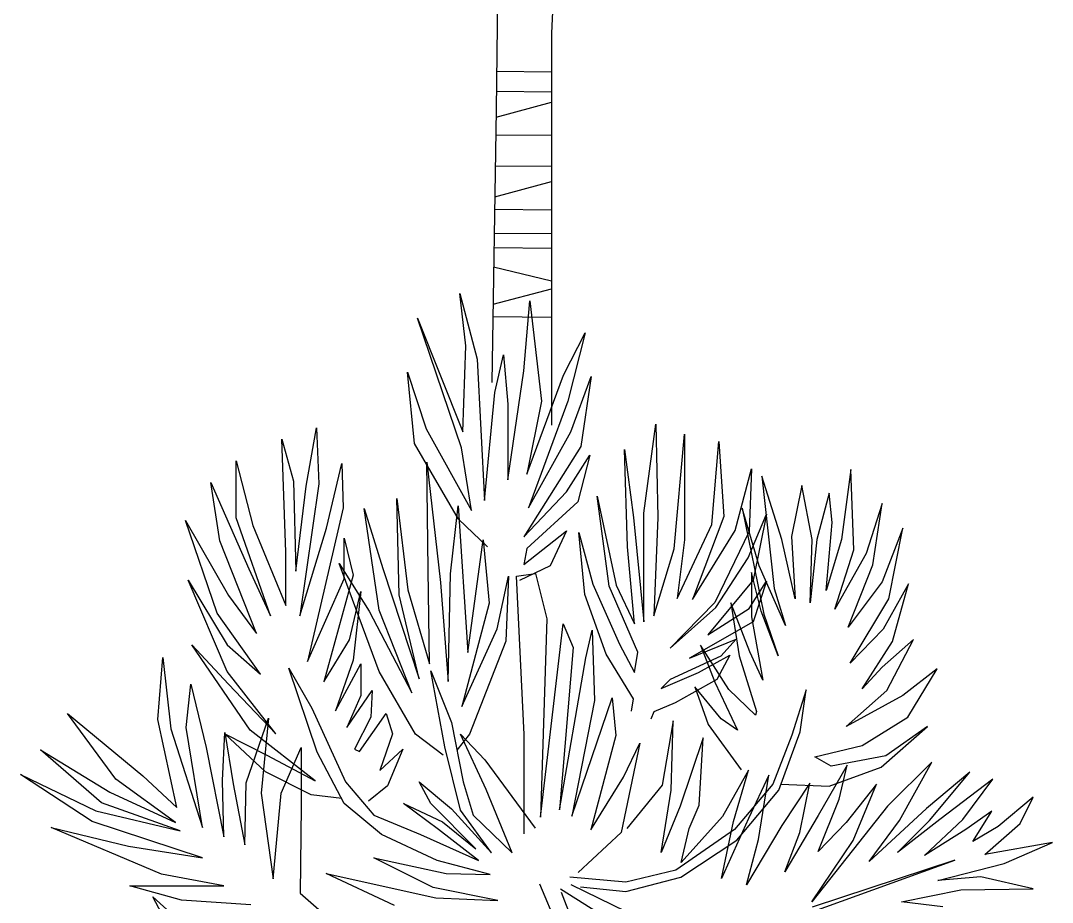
# Model space of a CAD drawing. Header units: millimetres. Extents: x 0 to 1800, y 0 to 1200.
# Drawn here: x 1220 to 1324.7, y 477.4 to 566.9 of the extents above; entities that cross this region are included whole.
import ezdxf

# ---------------------------------------------------------------- set-up
doc = ezdxf.new("R2010")
doc.units = ezdxf.units.MM

msp = doc.modelspace()

# ---------------------------------------------------------------- linework, layer by layer
at = {"color": 249}
for p, q in [((1275.19, 594.66), (1273.89, 565.66)), ((1275.19, 594.66), (1273.89, 565.66)), ((1268.7, 592.5), (1268.26, 557.87)), ((1268.7, 592.5), (1268.26, 557.87)), ((1273.89, 565.66), (1273.89, 550.51)), ((1273.89, 565.66), (1273.89, 550.51)), ((1268.31, 561.8), (1273.89, 561.75)), ((1268.31, 561.8), (1273.89, 561.75)), ((1268.29, 559.76), (1273.89, 559.72)), ((1268.29, 559.76), (1273.89, 559.72)), ((1268.25, 557.14), (1273.89, 558.65)), ((1268.25, 557.14), (1273.89, 558.65)), ((1268.26, 557.87), (1267.83, 530.17)), ((1268.26, 557.87), (1267.83, 530.17)), ((1268.22, 555.33), (1273.89, 555.29)), ((1268.22, 555.33), (1273.89, 555.29)), ((1268.17, 552.19), (1273.89, 552.15)), ((1268.17, 552.19), (1273.89, 552.15)), ((1268.12, 549.03), (1273.89, 550.58)), ((1268.12, 549.03), (1273.89, 550.58)), ((1273.89, 550.51), (1273.89, 525.84)), ((1273.89, 550.51), (1273.89, 525.84)), ((1268.1, 547.77), (1273.89, 547.72)), ((1268.1, 547.77), (1273.89, 547.72)), ((1268.07, 545.36), (1273.89, 545.32)), ((1268.07, 545.36), (1273.89, 545.32)), ((1268.04, 543.89), (1273.89, 543.84)), ((1268.04, 543.89), (1273.89, 543.84)), ((1268.01, 541.92), (1273.89, 540.49)), ((1268.01, 541.92), (1273.89, 540.49)), ((1267.95, 538.12), (1273.89, 539.71)), ((1267.95, 538.12), (1273.89, 539.71))]:
    msp.add_line(p, q, dxfattribs=at)
for p, q in [((1265.17, 533.89), (1264.58, 539.22)), ((1264.58, 539.22), (1266.35, 532.56)), ((1265.17, 533.89), (1264.58, 539.22)), ((1264.58, 539.22), (1266.35, 532.56))]:
    msp.add_line(p, q)
at = {"color": 3}
for p, q in [((1271.09, 531.37), (1271.69, 538.48)), ((1271.09, 531.37), (1271.69, 538.48)), ((1271.69, 538.48), (1272.87, 528.27)), ((1271.69, 538.48), (1272.87, 528.27)), ((1264.73, 523.53), (1260.28, 536.7)), ((1260.28, 536.7), (1264.87, 525.16)), ((1264.73, 523.53), (1260.28, 536.7)), ((1260.28, 536.7), (1264.87, 525.16)), ((1267.93, 536.87), (1273.89, 536.82)), ((1267.93, 536.87), (1273.89, 536.82)), ((1275.09, 530.93), (1277.31, 535.22)), ((1275.09, 530.93), (1277.31, 535.22)), ((1277.31, 535.22), (1275.54, 528.27)), ((1277.31, 535.22), (1275.54, 528.27)), ((1264.87, 525.16), (1265.17, 533.89)), ((1264.87, 525.16), (1265.17, 533.89)), ((1266.35, 532.56), (1267.09, 518.2)), ((1266.35, 532.56), (1267.09, 518.2)), ((1268.13, 529.15), (1269.02, 533)), ((1268.13, 529.15), (1269.02, 533)), ((1269.02, 533), (1269.46, 527.97)), ((1269.02, 533), (1269.46, 527.97)), ((1259.99, 523.98), (1259.25, 531.23)), ((1259.25, 531.23), (1261.17, 525.46)), ((1259.99, 523.98), (1259.25, 531.23)), ((1259.25, 531.23), (1261.17, 525.46)), ((1269.46, 520.28), (1271.09, 531.37)), ((1269.46, 520.28), (1271.09, 531.37)), ((1271.39, 520.87), (1275.09, 530.93)), ((1271.39, 520.87), (1275.09, 530.93)), ((1275.83, 525.16), (1277.91, 530.78)), ((1275.83, 525.16), (1277.91, 530.78)), ((1277.91, 530.78), (1276.87, 523.68)), ((1277.91, 530.78), (1276.87, 523.68)), ((1267.09, 518.2), (1268.13, 529.15)), ((1267.09, 518.2), (1268.13, 529.15)), ((1269.46, 527.97), (1269.46, 520.28)), ((1269.46, 527.97), (1269.46, 520.28)), ((1272.87, 528.27), (1271.39, 520.87)), ((1272.87, 528.27), (1271.39, 520.87)), ((1275.54, 528.27), (1271.54, 517.46)), ((1275.54, 528.27), (1271.54, 517.46)), ((1283.25, 516.89), (1284.48, 525.95)), ((1283.25, 516.89), (1284.48, 525.95)), ((1284.48, 525.95), (1284.69, 516.48)), ((1284.48, 525.95), (1284.69, 516.48)), ((1248.97, 519.64), (1250.01, 525.57)), ((1248.97, 519.64), (1250.01, 525.57)), ((1250.01, 525.57), (1250.26, 519.9)), ((1250.01, 525.57), (1250.26, 519.9)), ((1261.17, 525.46), (1265.76, 517.17)), ((1261.17, 525.46), (1265.76, 517.17)), ((1271.54, 517.46), (1275.83, 525.16)), ((1271.54, 517.46), (1275.83, 525.16)), ((1286.34, 513.29), (1287.37, 524.92)), ((1286.34, 513.29), (1287.37, 524.92)), ((1287.37, 524.92), (1287.37, 514.21)), ((1287.37, 524.92), (1287.37, 514.21)), ((1246.91, 512.93), (1246.52, 524.41)), ((1246.52, 524.41), (1247.68, 520.15)), ((1246.91, 512.93), (1246.52, 524.41)), ((1246.52, 524.41), (1247.68, 520.15)), ((1264.43, 516.28), (1259.99, 523.98)), ((1264.43, 516.28), (1259.99, 523.98)), ((1290.15, 515.76), (1290.87, 524.2)), ((1290.15, 515.76), (1290.87, 524.2)), ((1290.87, 524.2), (1291.38, 516.58)), ((1290.87, 524.2), (1291.38, 516.58)), ((1265.76, 517.17), (1264.73, 523.53)), ((1265.76, 517.17), (1264.73, 523.53)), ((1276.87, 523.68), (1271.09, 514.5)), ((1276.87, 523.68), (1271.09, 514.5)), ((1275.39, 519.09), (1277.76, 522.79)), ((1275.39, 519.09), (1277.76, 522.79)), ((1277.76, 522.79), (1276.57, 518.06)), ((1277.76, 522.79), (1276.57, 518.06)), ((1281.6, 513.49), (1281.29, 523.38)), ((1281.29, 523.38), (1282.22, 516.48)), ((1281.6, 513.49), (1281.29, 523.38)), ((1281.29, 523.38), (1282.22, 516.48)), ((1241.88, 516.42), (1241.88, 522.22)), ((1241.88, 522.22), (1243.56, 515.64)), ((1241.88, 516.42), (1241.88, 522.22)), ((1241.88, 522.22), (1243.56, 515.64)), ((1251.04, 515.38), (1252.59, 521.96)), ((1251.04, 515.38), (1252.59, 521.96)), ((1252.59, 521.96), (1252.72, 517.45)), ((1252.59, 521.96), (1252.72, 517.45)), ((1261.35, 511.15), (1261.22, 522.1)), ((1261.22, 522.1), (1262.62, 509.88)), ((1261.35, 511.15), (1261.22, 522.1)), ((1261.22, 522.1), (1262.62, 509.88)), ((1292.52, 515.14), (1294.17, 521.42)), ((1292.52, 515.14), (1294.17, 521.42)), ((1294.17, 521.42), (1293.96, 515.04)), ((1294.17, 521.42), (1293.96, 515.04)), ((1297.27, 514.24), (1295.25, 520.67)), ((1295.25, 520.67), (1296.5, 509.25)), ((1297.27, 514.24), (1295.25, 520.67)), ((1295.25, 520.67), (1296.5, 509.25)), ((1304.28, 521.34), (1303.32, 514.24)), ((1304.28, 521.34), (1303.32, 514.24)), ((1304.57, 513.18), (1304.28, 521.34)), ((1304.57, 513.18), (1304.28, 521.34)), ((1240.2, 514.1), (1239.3, 520.03)), ((1239.3, 520.03), (1243.17, 511.26)), ((1240.2, 514.1), (1239.3, 520.03)), ((1239.3, 520.03), (1243.17, 511.26)), ((1247.68, 520.15), (1247.94, 511)), ((1247.68, 520.15), (1247.94, 511)), ((1247.94, 511), (1248.97, 519.64)), ((1247.94, 511), (1248.97, 519.64)), ((1250.26, 519.9), (1248.33, 506.49)), ((1250.26, 519.9), (1248.33, 506.49)), ((1299.29, 519.71), (1298.23, 514.53)), ((1299.29, 519.71), (1298.23, 514.53)), ((1300.34, 514.24), (1299.29, 519.71)), ((1300.34, 514.24), (1299.29, 519.71)), ((1271.09, 514.5), (1275.39, 519.09)), ((1271.09, 514.5), (1275.39, 519.09)), ((1279.74, 509.48), (1278.51, 518.64)), ((1278.51, 518.64), (1280.46, 509.58)), ((1279.74, 509.48), (1278.51, 518.64)), ((1278.51, 518.64), (1280.46, 509.58)), ((1302.07, 518.94), (1300.82, 514.24)), ((1302.07, 518.94), (1300.82, 514.24)), ((1302.36, 515.97), (1302.07, 518.94)), ((1302.36, 515.97), (1302.07, 518.94)), ((1252.72, 517.45), (1249.1, 501.85)), ((1252.72, 517.45), (1249.1, 501.85)), ((1258.42, 508.6), (1258.17, 518.4)), ((1258.17, 518.4), (1259.31, 509.11)), ((1258.42, 508.6), (1258.17, 518.4)), ((1258.17, 518.4), (1259.31, 509.11)), ((1263.63, 510.74), (1264.41, 517.64)), ((1263.63, 510.74), (1264.41, 517.64)), ((1264.41, 517.64), (1265.4, 502.74)), ((1264.41, 517.64), (1265.4, 502.74)), ((1276.57, 518.06), (1271.39, 513.32)), ((1276.57, 518.06), (1271.39, 513.32)), ((1307.45, 517.89), (1305.82, 512.8)), ((1307.45, 517.89), (1305.82, 512.8)), ((1306.49, 511.65), (1307.45, 517.89)), ((1306.49, 511.65), (1307.45, 517.89)), ((1245.36, 506.49), (1241.88, 516.42)), ((1245.36, 506.49), (1241.88, 516.42)), ((1256.38, 507.07), (1254.85, 517.39)), ((1254.85, 517.39), (1256.76, 511.28)), ((1256.38, 507.07), (1254.85, 517.39)), ((1254.85, 517.39), (1256.76, 511.28)), ((1282.22, 516.48), (1283.25, 505.87)), ((1282.22, 516.48), (1283.25, 505.87)), ((1283.25, 505.87), (1283.25, 516.89)), ((1283.25, 505.87), (1283.25, 516.89)), ((1284.69, 516.48), (1284.28, 506.49)), ((1284.69, 516.48), (1284.28, 506.49)), ((1291.38, 516.58), (1288.19, 508.14)), ((1291.38, 516.58), (1288.19, 508.14)), ((1294.96, 511.55), (1293.23, 517.41)), ((1293.23, 517.41), (1295.44, 506.66)), ((1294.96, 511.55), (1293.23, 517.41)), ((1293.23, 517.41), (1295.44, 506.66)), ((1293.86, 512.36), (1295.71, 516.79)), ((1293.86, 512.36), (1295.71, 516.79)), ((1295.71, 516.79), (1294.37, 510.1)), ((1295.71, 516.79), (1294.37, 510.1)), ((1239.94, 506.75), (1236.72, 516.16)), ((1236.72, 516.16), (1241.1, 508.55)), ((1239.94, 506.75), (1236.72, 516.16)), ((1236.72, 516.16), (1241.1, 508.55)), ((1243.56, 515.64), (1246.91, 507.52)), ((1243.56, 515.64), (1246.91, 507.52)), ((1248.33, 506.49), (1251.04, 515.38)), ((1248.33, 506.49), (1251.04, 515.38)), ((1267.39, 513.47), (1264.43, 516.28)), ((1267.39, 513.47), (1264.43, 516.28)), ((1286.65, 508.24), (1290.15, 515.76)), ((1286.65, 508.24), (1290.15, 515.76)), ((1301.78, 509.06), (1302.36, 515.97)), ((1301.78, 509.06), (1302.36, 515.97)), ((1309.56, 515.39), (1307.45, 509.92)), ((1309.56, 515.39), (1307.45, 509.92)), ((1308.12, 508.19), (1309.56, 515.39)), ((1308.12, 508.19), (1309.56, 515.39)), ((1252.84, 510.23), (1252.84, 514.35)), ((1252.84, 514.35), (1253.75, 510.61)), ((1252.84, 510.23), (1252.84, 514.35)), ((1252.84, 514.35), (1253.75, 510.61)), ((1271.09, 511.69), (1275.39, 515.1)), ((1271.09, 511.69), (1275.39, 515.1)), ((1275.39, 515.1), (1273.76, 511.54)), ((1275.39, 515.1), (1273.76, 511.54)), ((1277.27, 508.65), (1276.65, 514.93)), ((1276.65, 514.93), (1278.09, 509.68)), ((1277.27, 508.65), (1276.65, 514.93)), ((1276.65, 514.93), (1278.09, 509.68)), ((1288.19, 508.14), (1292.52, 515.14)), ((1288.19, 508.14), (1292.52, 515.14)), ((1293.96, 515.04), (1290.46, 507.83)), ((1293.96, 515.04), (1290.46, 507.83)), ((1298.23, 514.53), (1298.61, 508.19)), ((1298.23, 514.53), (1298.61, 508.19)), ((1243.94, 504.68), (1240.2, 514.1)), ((1243.94, 504.68), (1240.2, 514.1)), ((1265.4, 502.74), (1266.96, 514.2)), ((1265.4, 502.74), (1266.96, 514.2)), ((1266.96, 514.2), (1267.55, 507.75)), ((1266.96, 514.2), (1267.55, 507.75)), ((1271.39, 513.32), (1271.09, 511.69)), ((1271.39, 513.32), (1271.09, 511.69)), ((1282.32, 505.67), (1281.6, 513.49)), ((1282.32, 505.67), (1281.6, 513.49)), ((1284.28, 506.49), (1286.34, 513.29)), ((1284.28, 506.49), (1286.34, 513.29)), ((1287.37, 514.21), (1286.65, 508.24)), ((1287.37, 514.21), (1286.65, 508.24)), ((1298.61, 508.19), (1297.27, 514.24)), ((1298.61, 508.19), (1297.27, 514.24)), ((1300.82, 514.24), (1300.15, 507.81)), ((1300.15, 507.81), (1300.34, 514.24)), ((1300.82, 514.24), (1300.15, 507.81)), ((1300.15, 507.81), (1300.34, 514.24)), ((1303.32, 514.24), (1301.78, 509.06)), ((1303.32, 514.24), (1301.78, 509.06)), ((1246.91, 507.52), (1246.91, 512.93)), ((1246.91, 507.52), (1246.91, 512.93)), ((1290.56, 507.32), (1293.86, 512.36)), ((1290.56, 507.32), (1293.86, 512.36)), ((1302.65, 507.14), (1304.57, 513.18)), ((1302.65, 507.14), (1304.57, 513.18)), ((1305.82, 512.8), (1302.65, 507.14)), ((1305.82, 512.8), (1302.65, 507.14)), ((1243.17, 511.26), (1245.36, 506.49)), ((1243.17, 511.26), (1245.36, 506.49)), ((1256.38, 500.84), (1252.31, 511.79)), ((1252.31, 511.79), (1255.36, 506.95)), ((1256.38, 500.84), (1252.31, 511.79)), ((1252.31, 511.79), (1255.36, 506.95)), ((1256.76, 511.28), (1260.46, 500.07)), ((1256.76, 511.28), (1260.46, 500.07)), ((1261.48, 501.6), (1261.35, 511.15)), ((1261.48, 501.6), (1261.35, 511.15)), ((1273.76, 511.54), (1270.65, 510.06)), ((1273.76, 511.54), (1270.65, 510.06)), ((1297.65, 505.5), (1294.96, 511.55)), ((1297.65, 505.5), (1294.96, 511.55)), ((1303.99, 505.31), (1306.49, 511.65)), ((1303.99, 505.31), (1306.49, 511.65)), ((1240.97, 500.82), (1236.98, 510.1)), ((1236.98, 510.1), (1240.97, 503.52)), ((1240.97, 500.82), (1236.98, 510.1)), ((1236.98, 510.1), (1240.97, 503.52)), ((1249.1, 501.85), (1252.84, 510.23)), ((1249.1, 501.85), (1252.84, 510.23)), ((1253.75, 510.61), (1250.78, 499.78)), ((1253.75, 510.61), (1250.78, 499.78)), ((1263.39, 499.82), (1263.63, 510.74)), ((1263.39, 499.82), (1263.63, 510.74)), ((1268.36, 505.17), (1269.5, 510.51)), ((1268.36, 505.17), (1269.5, 510.51)), ((1269.5, 510.51), (1269.25, 503.89)), ((1269.5, 510.51), (1269.25, 503.89)), ((1270.34, 510.52), (1272.25, 510.78)), ((1270.34, 510.52), (1272.25, 510.78)), ((1271.1, 494.43), (1270.34, 510.52)), ((1271.1, 494.43), (1270.34, 510.52)), ((1272.25, 510.78), (1273.4, 506.18)), ((1272.25, 510.78), (1273.4, 506.18)), ((1294.37, 510.1), (1289.74, 504.54)), ((1294.37, 510.1), (1289.74, 504.54)), ((1295.16, 506.94), (1294.19, 510.88)), ((1294.19, 510.88), (1294.19, 506.37)), ((1295.16, 506.94), (1294.19, 510.88)), ((1294.19, 510.88), (1294.19, 506.37)), ((1259.31, 509.11), (1261.48, 501.6)), ((1259.31, 509.11), (1261.48, 501.6)), ((1262.62, 509.88), (1263.39, 499.82)), ((1262.62, 509.88), (1263.39, 499.82)), ((1278.09, 509.68), (1280.77, 503.61)), ((1278.09, 509.68), (1280.77, 503.61)), ((1282.63, 502.79), (1279.74, 509.48)), ((1282.63, 502.79), (1279.74, 509.48)), ((1280.46, 509.58), (1282.32, 505.67)), ((1280.46, 509.58), (1282.32, 505.67)), ((1293.96, 507.21), (1295.71, 509.99)), ((1293.96, 507.21), (1295.71, 509.99)), ((1295.71, 509.99), (1294.37, 505.87)), ((1295.71, 509.99), (1294.37, 505.87)), ((1296.5, 509.25), (1297.65, 505.5)), ((1296.5, 509.25), (1297.65, 505.5)), ((1307.45, 509.92), (1303.99, 505.31)), ((1307.45, 509.92), (1303.99, 505.31)), ((1310.14, 509.73), (1307.55, 505.12)), ((1310.14, 509.73), (1307.55, 505.12)), ((1308.51, 503.87), (1310.14, 509.73)), ((1308.51, 503.87), (1310.14, 509.73)), ((1241.1, 508.55), (1243.94, 504.68)), ((1241.1, 508.55), (1243.94, 504.68)), ((1253.36, 504.04), (1254.52, 508.94)), ((1253.36, 504.04), (1254.52, 508.94)), ((1254.52, 508.94), (1253.75, 501.98)), ((1254.52, 508.94), (1253.75, 501.98)), ((1260.46, 500.07), (1258.42, 508.6)), ((1260.46, 500.07), (1258.42, 508.6)), ((1279.43, 502.58), (1277.27, 508.65)), ((1279.43, 502.58), (1277.27, 508.65)), ((1304.19, 501.66), (1308.12, 508.19)), ((1304.19, 501.66), (1308.12, 508.19)), ((1255.36, 506.95), (1259.69, 498.67)), ((1255.36, 506.95), (1259.69, 498.67)), ((1259.69, 498.67), (1256.38, 507.07)), ((1259.69, 498.67), (1256.38, 507.07)), ((1267.55, 507.75), (1264.79, 497.27)), ((1267.55, 507.75), (1264.79, 497.27)), ((1290.46, 507.83), (1285.92, 503.2)), ((1290.46, 507.83), (1285.92, 503.2)), ((1285.92, 503.2), (1290.56, 507.32)), ((1285.92, 503.2), (1290.56, 507.32)), ((1289.74, 504.54), (1293.96, 507.21)), ((1289.74, 504.54), (1293.96, 507.21)), ((1294, 502.82), (1292.08, 507.81)), ((1292.08, 507.81), (1292.95, 502.43)), ((1294, 502.82), (1292.08, 507.81)), ((1292.08, 507.81), (1292.95, 502.43)), ((1244.33, 500.56), (1239.94, 506.75)), ((1244.33, 500.56), (1239.94, 506.75)), ((1273.4, 506.18), (1272.77, 486.01)), ((1273.4, 506.18), (1272.77, 486.01)), ((1294.19, 506.37), (1295.35, 499.94)), ((1294.19, 506.37), (1295.35, 499.94)), ((1296.88, 502.43), (1295.16, 506.94)), ((1296.88, 502.43), (1295.16, 506.94)), ((1295.44, 506.66), (1296.88, 502.43)), ((1295.44, 506.66), (1296.88, 502.43)), ((1264.79, 497.27), (1268.36, 505.17)), ((1264.79, 497.27), (1268.36, 505.17)), ((1272.77, 486.01), (1275.07, 505.67)), ((1272.77, 486.01), (1275.07, 505.67)), ((1275.07, 505.67), (1276.09, 503.25)), ((1275.07, 505.67), (1276.09, 503.25)), ((1277.37, 502.22), (1278, 505.03)), ((1277.37, 502.22), (1278, 505.03)), ((1278, 505.03), (1278.26, 497.88)), ((1278, 505.03), (1278.26, 497.88)), ((1294.37, 505.87), (1287.88, 502.17)), ((1294.37, 505.87), (1287.88, 502.17)), ((1307.55, 505.12), (1304.19, 501.66)), ((1307.55, 505.12), (1304.19, 501.66)), ((1250.78, 499.78), (1253.36, 504.04)), ((1250.78, 499.78), (1253.36, 504.04)), ((1269.25, 503.89), (1265.55, 494.47)), ((1269.25, 503.89), (1265.55, 494.47)), ((1287.88, 502.17), (1292.62, 504.12)), ((1287.88, 502.17), (1292.62, 504.12)), ((1292.62, 504.12), (1291.08, 502.37)), ((1292.62, 504.12), (1291.08, 502.37)), ((1305.43, 499.07), (1308.51, 503.87)), ((1305.43, 499.07), (1308.51, 503.87)), ((1310.62, 504.06), (1307.45, 501.28)), ((1310.62, 504.06), (1307.45, 501.28)), ((1307.93, 498.88), (1310.62, 504.06)), ((1307.93, 498.88), (1310.62, 504.06)), ((1243.3, 494.88), (1237.36, 503.52)), ((1237.36, 503.52), (1241.1, 499.53)), ((1243.3, 494.88), (1237.36, 503.52)), ((1237.36, 503.52), (1241.1, 499.53)), ((1240.97, 503.52), (1244.33, 500.56)), ((1240.97, 503.52), (1244.33, 500.56)), ((1276.09, 503.25), (1274.68, 486.77)), ((1276.09, 503.25), (1274.68, 486.77)), ((1280.77, 503.61), (1282.32, 500.73)), ((1280.77, 503.61), (1282.32, 500.73)), ((1282.32, 500.73), (1282.63, 502.79)), ((1282.32, 500.73), (1282.63, 502.79)), ((1291.89, 498.98), (1289.01, 503.49)), ((1289.01, 503.49), (1290.45, 499.74)), ((1291.89, 498.98), (1289.01, 503.49)), ((1289.01, 503.49), (1290.45, 499.74)), ((1295.35, 499.94), (1294, 502.82)), ((1295.35, 499.94), (1294, 502.82)), ((1233.93, 495.95), (1234.41, 502.26)), ((1233.93, 495.95), (1234.41, 502.26)), ((1234.41, 502.26), (1235.25, 495)), ((1234.41, 502.26), (1235.25, 495)), ((1253.75, 501.98), (1251.94, 496.82)), ((1253.75, 501.98), (1251.94, 496.82)), ((1274.68, 486.77), (1277.37, 502.22)), ((1274.68, 486.77), (1277.37, 502.22)), ((1282.22, 498.05), (1279.43, 502.58)), ((1282.22, 498.05), (1279.43, 502.58)), ((1291.08, 502.37), (1285.92, 500.01)), ((1291.08, 502.37), (1285.92, 500.01)), ((1288.81, 500.73), (1292, 502.48)), ((1288.81, 500.73), (1292, 502.48)), ((1292, 502.48), (1290.66, 500.01)), ((1292, 502.48), (1290.66, 500.01)), ((1292.95, 502.43), (1294.68, 496.77)), ((1292.95, 502.43), (1294.68, 496.77)), ((1245.88, 494.5), (1240.97, 500.82)), ((1245.88, 494.5), (1240.97, 500.82)), ((1250.08, 492.64), (1247.2, 501.15)), ((1247.2, 501.15), (1249.56, 497.09)), ((1250.08, 492.64), (1247.2, 501.15)), ((1247.2, 501.15), (1249.56, 497.09)), ((1251.94, 496.82), (1254.52, 501.59)), ((1251.94, 496.82), (1254.52, 501.59)), ((1254.52, 501.59), (1254.52, 498.37)), ((1254.52, 501.59), (1254.52, 498.37)), ((1260.08, 494.47), (1256.38, 500.84)), ((1260.08, 494.47), (1256.38, 500.84)), ((1263.06, 493.16), (1261.62, 500.89)), ((1261.62, 500.89), (1263.72, 495.65)), ((1263.06, 493.16), (1261.62, 500.89)), ((1261.62, 500.89), (1263.72, 495.65)), ((1285, 499.08), (1288.81, 500.73)), ((1285, 499.08), (1288.81, 500.73)), ((1307.45, 501.28), (1305.43, 499.07)), ((1307.45, 501.28), (1305.43, 499.07)), ((1313.02, 501.09), (1309.56, 498.4)), ((1313.02, 501.09), (1309.56, 498.4)), ((1310.04, 496.19), (1313.02, 501.09)), ((1310.04, 496.19), (1313.02, 501.09)), ((1285.92, 500.01), (1285, 499.08)), ((1285.92, 500.01), (1285, 499.08)), ((1290.66, 500.01), (1286.44, 497.64)), ((1290.66, 500.01), (1286.44, 497.64)), ((1290.45, 499.74), (1292.75, 494.85)), ((1290.45, 499.74), (1292.75, 494.85)), ((1236.8, 495.12), (1237.27, 499.52)), ((1236.8, 495.12), (1237.27, 499.52)), ((1237.27, 499.52), (1238.82, 493.09)), ((1237.27, 499.52), (1238.82, 493.09)), ((1241.1, 499.53), (1245.88, 494.5)), ((1241.1, 499.53), (1245.88, 494.5)), ((1253.1, 495.14), (1255.68, 498.88)), ((1253.1, 495.14), (1255.68, 498.88)), ((1255.68, 498.88), (1255.55, 496.17)), ((1255.68, 498.88), (1255.55, 496.17)), ((1291.12, 496), (1288.43, 499.26)), ((1288.43, 499.26), (1289.78, 495.43)), ((1291.12, 496), (1288.43, 499.26)), ((1288.43, 499.26), (1289.78, 495.43)), ((1294.58, 496.39), (1291.89, 498.98)), ((1294.58, 496.39), (1291.89, 498.98)), ((1299.75, 498.95), (1298.29, 494.35)), ((1299.75, 498.95), (1298.29, 494.35)), ((1299.14, 494.71), (1299.75, 498.95)), ((1299.14, 494.71), (1299.75, 498.95)), ((1303.8, 495.23), (1307.93, 498.88)), ((1303.8, 495.23), (1307.93, 498.88)), ((1254.52, 498.37), (1253.1, 495.14)), ((1254.52, 498.37), (1253.1, 495.14)), ((1275.96, 486.13), (1280.05, 498.14)), ((1275.96, 486.13), (1280.05, 498.14)), ((1278.26, 497.88), (1275.96, 486.13)), ((1278.26, 497.88), (1275.96, 486.13)), ((1280.05, 498.14), (1280.43, 494.31)), ((1280.05, 498.14), (1280.43, 494.31)), ((1282.01, 496.81), (1282.22, 498.05)), ((1282.01, 496.81), (1282.22, 498.05)), ((1286.44, 497.64), (1284.28, 496.71)), ((1286.44, 497.64), (1284.28, 496.71)), ((1309.56, 498.4), (1303.8, 495.23)), ((1309.56, 498.4), (1303.8, 495.23)), ((1229.64, 489.88), (1224.76, 496.55)), ((1224.76, 496.55), (1232.39, 490.23)), ((1229.64, 489.88), (1224.76, 496.55)), ((1224.76, 496.55), (1232.39, 490.23)), ((1249.56, 497.09), (1252.97, 489.62)), ((1249.56, 497.09), (1252.97, 489.62)), ((1254.39, 492.69), (1257.1, 496.56)), ((1254.39, 492.69), (1257.1, 496.56)), ((1257.1, 496.56), (1257.75, 494.5)), ((1257.1, 496.56), (1257.75, 494.5)), ((1284.28, 496.71), (1283.97, 495.99)), ((1284.28, 496.71), (1283.97, 495.99)), ((1294.68, 496.77), (1294.58, 496.39)), ((1294.68, 496.77), (1294.58, 496.39)), ((1235.84, 487.02), (1233.93, 495.95)), ((1235.84, 487.02), (1233.93, 495.95)), ((1242.87, 489.52), (1245.14, 496.07)), ((1242.87, 489.52), (1245.14, 496.07)), ((1245.14, 496.07), (1244.42, 488.45)), ((1245.14, 496.07), (1244.42, 488.45)), ((1255.55, 496.17), (1253.88, 492.95)), ((1255.55, 496.17), (1253.88, 492.95)), ((1263.72, 495.65), (1264.9, 489.62)), ((1263.72, 495.65), (1264.9, 489.62)), ((1286.23, 495.8), (1285.11, 489.27)), ((1286.23, 495.8), (1285.11, 489.27)), ((1286.03, 488.76), (1286.23, 495.8)), ((1286.03, 488.76), (1286.23, 495.8)), ((1292.75, 494.85), (1291.12, 496)), ((1292.75, 494.85), (1291.12, 496)), ((1305.43, 493.31), (1310.04, 496.19)), ((1305.43, 493.31), (1310.04, 496.19)), ((1235.25, 495), (1238.46, 484.99)), ((1235.25, 495), (1238.46, 484.99)), ((1238.46, 484.99), (1236.8, 495.12)), ((1238.46, 484.99), (1236.8, 495.12)), ((1240.49, 489.76), (1240.73, 494.64)), ((1240.49, 489.76), (1240.73, 494.64)), ((1244.85, 490.63), (1240.72, 494.5)), ((1240.72, 494.5), (1244.97, 492.31)), ((1244.85, 490.63), (1240.72, 494.5)), ((1240.72, 494.5), (1244.97, 492.31)), ((1240.73, 494.64), (1241.56, 489.4)), ((1240.73, 494.64), (1241.56, 489.4)), ((1249.88, 489.73), (1243.3, 494.88)), ((1249.88, 489.73), (1243.3, 494.88)), ((1257.75, 494.5), (1256.46, 490.76)), ((1257.75, 494.5), (1256.46, 490.76)), ((1262.88, 492.31), (1260.08, 494.47)), ((1262.88, 492.31), (1260.08, 494.47)), ((1265.55, 494.47), (1264.28, 492.82)), ((1265.55, 494.47), (1264.28, 492.82)), ((1267.25, 488.84), (1264.63, 494.47)), ((1264.63, 494.47), (1267.12, 491.85)), ((1267.25, 488.84), (1264.63, 494.47)), ((1264.63, 494.47), (1267.12, 491.85)), ((1271.1, 484.35), (1271.1, 494.43)), ((1271.1, 484.35), (1271.1, 494.43)), ((1289.78, 495.43), (1293.14, 490.82)), ((1289.78, 495.43), (1293.14, 490.82)), ((1296.96, 488.77), (1299.14, 494.71)), ((1296.96, 488.77), (1299.14, 494.71)), ((1307.36, 491.11), (1312.06, 495.23)), ((1307.36, 491.11), (1312.06, 495.23)), ((1312.06, 495.23), (1307.84, 492.26)), ((1312.06, 495.23), (1307.84, 492.26)), ((1280.43, 494.31), (1277.88, 484.73)), ((1280.43, 494.31), (1277.88, 484.73)), ((1282.86, 493.54), (1280.94, 484.47)), ((1282.86, 493.54), (1280.94, 484.47)), ((1281.2, 490.09), (1282.86, 493.54)), ((1281.2, 490.09), (1282.86, 493.54)), ((1289.29, 494.07), (1286.94, 487.13)), ((1289.29, 494.07), (1286.94, 487.13)), ((1288.89, 487.23), (1289.29, 494.07)), ((1288.89, 487.23), (1289.29, 494.07)), ((1298.29, 494.35), (1296.35, 489.38)), ((1298.29, 494.35), (1296.35, 489.38)), ((1228.21, 487.49), (1222.02, 492.85)), ((1222.02, 492.85), (1229.05, 488.56)), ((1228.21, 487.49), (1222.02, 492.85)), ((1222.02, 492.85), (1229.05, 488.56)), ((1238.82, 493.09), (1240.61, 484.04)), ((1238.82, 493.09), (1240.61, 484.04)), ((1244.97, 492.31), (1249.88, 489.73)), ((1244.97, 492.31), (1249.88, 489.73)), ((1246.45, 488.45), (1248.48, 493.09)), ((1246.45, 488.45), (1248.48, 493.09)), ((1248.48, 493.09), (1248.48, 487.14)), ((1248.48, 493.09), (1248.48, 487.14)), ((1252.84, 487.4), (1250.08, 492.64)), ((1252.84, 487.4), (1250.08, 492.64)), ((1253.88, 492.95), (1254.39, 492.69)), ((1253.88, 492.95), (1254.39, 492.69)), ((1256.46, 490.76), (1258.78, 492.95)), ((1256.46, 490.76), (1258.78, 492.95)), ((1258.78, 492.95), (1257.23, 489.21)), ((1258.78, 492.95), (1257.23, 489.21)), ((1264.63, 486.74), (1263.06, 493.16)), ((1264.63, 486.74), (1263.06, 493.16)), ((1300.63, 492.16), (1305.43, 493.31)), ((1300.63, 492.16), (1305.43, 493.31)), ((1267.12, 491.85), (1272.24, 484.91)), ((1267.12, 491.85), (1272.24, 484.91)), ((1302.26, 491.2), (1300.63, 492.16)), ((1302.26, 491.2), (1300.63, 492.16)), ((1303.9, 491.31), (1300.94, 486.21)), ((1303.9, 491.31), (1300.94, 486.21)), ((1307.84, 492.26), (1302.26, 491.2)), ((1307.84, 492.26), (1302.26, 491.2)), ((1303.08, 487.84), (1303.9, 491.31)), ((1303.08, 487.84), (1303.9, 491.31)), ((1312.48, 491.62), (1307.98, 487.13)), ((1312.48, 491.62), (1307.98, 487.13)), ((1309.21, 485.7), (1312.48, 491.62)), ((1309.21, 485.7), (1312.48, 491.62)), ((1227.26, 485.59), (1219.99, 490.35)), ((1219.99, 490.35), (1227.62, 486.66)), ((1227.26, 485.59), (1219.99, 490.35)), ((1219.99, 490.35), (1227.62, 486.66)), ((1232.39, 490.23), (1235.84, 487.02)), ((1232.39, 490.23), (1235.84, 487.02)), ((1249.49, 488.31), (1244.85, 490.63)), ((1249.49, 488.31), (1244.85, 490.63)), ((1293.89, 490.8), (1291.23, 486.11)), ((1293.89, 490.8), (1291.23, 486.11)), ((1292.36, 485.6), (1293.89, 490.8)), ((1292.36, 485.6), (1293.89, 490.8)), ((1295.93, 490.29), (1293.89, 485.9)), ((1295.93, 490.29), (1293.89, 485.9)), ((1294.91, 483.76), (1295.93, 490.29)), ((1294.91, 483.76), (1295.93, 490.29)), ((1302.07, 489.19), (1307.36, 491.11)), ((1302.07, 489.19), (1307.36, 491.11)), ((1316.36, 490.6), (1311.96, 486.92)), ((1316.36, 490.6), (1311.96, 486.92)), ((1312.27, 485.7), (1316.36, 490.6)), ((1312.27, 485.7), (1316.36, 490.6)), ((1235.72, 485.47), (1229.64, 489.88)), ((1235.72, 485.47), (1229.64, 489.88)), ((1240.61, 484.04), (1240.49, 489.76)), ((1240.61, 484.04), (1240.49, 489.76)), ((1241.56, 489.4), (1242.76, 483.2)), ((1241.56, 489.4), (1242.76, 483.2)), ((1242.76, 483.2), (1242.87, 489.52)), ((1242.76, 483.2), (1242.87, 489.52)), ((1252.97, 489.62), (1255.85, 486.22)), ((1252.97, 489.62), (1255.85, 486.22)), ((1257.23, 489.21), (1255.3, 487.66)), ((1257.23, 489.21), (1255.3, 487.66)), ((1261.62, 487.4), (1260.44, 489.62)), ((1260.44, 489.62), (1263.72, 486.87)), ((1261.62, 487.4), (1260.44, 489.62)), ((1260.44, 489.62), (1263.72, 486.87)), ((1264.9, 489.62), (1265.94, 486.22)), ((1264.9, 489.62), (1265.94, 486.22)), ((1277.88, 484.73), (1281.2, 490.09)), ((1277.88, 484.73), (1281.2, 490.09)), ((1285.11, 489.27), (1281.53, 484.88)), ((1285.11, 489.27), (1281.53, 484.88)), ((1296.35, 489.38), (1292.47, 484.77)), ((1296.35, 489.38), (1292.47, 484.77)), ((1297.17, 489.38), (1302.07, 489.19)), ((1297.17, 489.38), (1302.07, 489.19)), ((1300.12, 489.47), (1297.26, 485.19)), ((1300.12, 489.47), (1297.26, 485.19)), ((1299.1, 484.47), (1300.12, 489.47)), ((1299.1, 484.47), (1300.12, 489.47)), ((1306.86, 489.37), (1303.79, 485.5)), ((1306.86, 489.37), (1303.79, 485.5)), ((1304.51, 483.66), (1306.86, 489.37)), ((1304.51, 483.66), (1306.86, 489.37)), ((1318.7, 489.88), (1313.29, 485.8)), ((1318.7, 489.88), (1313.29, 485.8)), ((1315.64, 485.8), (1318.7, 489.88)), ((1315.64, 485.8), (1318.7, 489.88)), ((1229.05, 488.56), (1235.72, 485.47)), ((1229.05, 488.56), (1235.72, 485.47)), ((1244.42, 488.45), (1245.62, 479.75)), ((1244.42, 488.45), (1245.62, 479.75)), ((1245.62, 479.75), (1246.45, 488.45)), ((1245.62, 479.75), (1246.45, 488.45)), ((1252.59, 487.92), (1249.49, 488.31)), ((1252.59, 487.92), (1249.49, 488.31)), ((1269.88, 482.42), (1267.25, 488.84)), ((1269.88, 482.42), (1267.25, 488.84)), ((1285, 482.43), (1286.03, 488.76)), ((1285, 482.43), (1286.03, 488.76)), ((1292.71, 483.68), (1296.96, 488.77)), ((1292.71, 483.68), (1296.96, 488.77)), ((1236.2, 484.63), (1228.21, 487.49)), ((1236.2, 484.63), (1228.21, 487.49)), ((1248.48, 487.14), (1248.36, 478.32)), ((1248.48, 487.14), (1248.36, 478.32)), ((1256.64, 484.25), (1252.84, 487.4)), ((1256.64, 484.25), (1252.84, 487.4)), ((1262.4, 484.78), (1258.87, 487.4)), ((1258.87, 487.4), (1262.8, 485.56)), ((1262.4, 484.78), (1258.87, 487.4)), ((1258.87, 487.4), (1262.8, 485.56)), ((1266.21, 482.81), (1261.62, 487.4)), ((1266.21, 482.81), (1261.62, 487.4)), ((1286.94, 487.13), (1285, 482.43)), ((1286.94, 487.13), (1285, 482.43)), ((1287.86, 484.88), (1288.89, 487.23)), ((1287.86, 484.88), (1288.89, 487.23)), ((1307.98, 487.13), (1300.32, 477.43)), ((1307.98, 487.13), (1300.32, 477.43)), ((1300.94, 482.54), (1303.08, 487.84)), ((1300.94, 482.54), (1303.08, 487.84)), ((1322.79, 488.05), (1319.22, 485.09)), ((1322.79, 488.05), (1319.22, 485.09)), ((1321.46, 485.39), (1322.79, 488.05)), ((1321.46, 485.39), (1322.79, 488.05)), ((1227.62, 486.66), (1236.2, 484.63)), ((1227.62, 486.66), (1236.2, 484.63)), ((1255.85, 486.22), (1260.57, 484.25)), ((1255.85, 486.22), (1260.57, 484.25)), ((1263.72, 486.87), (1267.78, 482.42)), ((1263.72, 486.87), (1267.78, 482.42)), ((1267.78, 482.42), (1264.63, 486.74)), ((1267.78, 482.42), (1264.63, 486.74)), ((1265.94, 486.22), (1269.88, 482.42)), ((1265.94, 486.22), (1269.88, 482.42)), ((1291.23, 486.11), (1287.05, 481.41)), ((1291.23, 486.11), (1287.05, 481.41)), ((1300.94, 486.21), (1297.57, 480.49)), ((1300.94, 486.21), (1297.57, 480.49)), ((1311.96, 486.92), (1306.14, 481.52)), ((1311.96, 486.92), (1306.14, 481.52)), ((1318.6, 486.62), (1315.95, 484.78)), ((1318.6, 486.62), (1315.95, 484.78)), ((1316.66, 483.56), (1318.6, 486.62)), ((1316.66, 483.56), (1318.6, 486.62)), ((1234.29, 480.23), (1223.09, 484.99)), ((1223.09, 484.99), (1230.95, 483.09)), ((1234.29, 480.23), (1223.09, 484.99)), ((1223.09, 484.99), (1230.95, 483.09)), ((1238.46, 481.89), (1227.26, 485.59)), ((1238.46, 481.89), (1227.26, 485.59)), ((1262.8, 485.56), (1266.21, 482.81)), ((1262.8, 485.56), (1266.21, 482.81)), ((1293.89, 485.9), (1291.13, 479.78)), ((1293.89, 485.9), (1291.13, 479.78)), ((1291.13, 479.78), (1292.36, 485.6)), ((1291.13, 479.78), (1292.36, 485.6)), ((1297.26, 485.19), (1293.68, 479.17)), ((1297.26, 485.19), (1293.68, 479.17)), ((1303.79, 485.5), (1300.94, 482.54)), ((1303.79, 485.5), (1300.94, 482.54)), ((1306.14, 481.52), (1309.21, 485.7)), ((1306.14, 481.52), (1309.21, 485.7)), ((1313.29, 485.8), (1309, 482.43)), ((1313.29, 485.8), (1309, 482.43)), ((1309, 482.43), (1312.27, 485.7)), ((1309, 482.43), (1312.27, 485.7)), ((1311.76, 482.13), (1315.64, 485.8)), ((1311.76, 482.13), (1315.64, 485.8)), ((1319.22, 485.09), (1316.66, 483.56)), ((1319.22, 485.09), (1316.66, 483.56)), ((1317.89, 482.23), (1321.46, 485.39)), ((1317.89, 482.23), (1321.46, 485.39)), ((1262.27, 481.63), (1256.64, 484.25)), ((1262.27, 481.63), (1256.64, 484.25)), ((1260.57, 484.25), (1266.47, 481.63)), ((1260.57, 484.25), (1266.47, 481.63)), ((1266.47, 481.63), (1262.4, 484.78)), ((1266.47, 481.63), (1262.4, 484.78)), ((1280.94, 484.47), (1276.6, 480.39)), ((1280.94, 484.47), (1276.6, 480.39)), ((1292.47, 484.77), (1286.52, 480.65)), ((1292.47, 484.77), (1286.52, 480.65)), ((1287.05, 481.41), (1287.86, 484.88)), ((1287.05, 481.41), (1287.86, 484.88)), ((1297.57, 480.49), (1299.1, 484.47)), ((1297.57, 480.49), (1299.1, 484.47)), ((1315.95, 484.78), (1311.76, 482.13)), ((1315.95, 484.78), (1311.76, 482.13)), ((1230.95, 483.09), (1238.46, 481.89)), ((1230.95, 483.09), (1238.46, 481.89)), ((1287.01, 479.92), (1292.71, 483.68)), ((1287.01, 479.92), (1292.71, 483.68)), ((1293.68, 479.17), (1294.91, 483.76)), ((1293.68, 479.17), (1294.91, 483.76)), ((1300.32, 477.43), (1304.51, 483.66)), ((1300.32, 477.43), (1304.51, 483.66)), ((1324.73, 483.45), (1317.89, 482.23)), ((1324.73, 483.45), (1317.89, 482.23)), ((1319.83, 481.31), (1324.73, 483.45)), ((1319.83, 481.31), (1324.73, 483.45)), ((1261.88, 478.88), (1255.85, 481.89)), ((1255.85, 481.89), (1263.19, 480.32)), ((1261.88, 478.88), (1255.85, 481.89)), ((1255.85, 481.89), (1263.19, 480.32)), ((1267.65, 480.19), (1262.27, 481.63)), ((1267.65, 480.19), (1262.27, 481.63)), ((1300.13, 476.35), (1314.82, 481.67)), ((1300.13, 476.35), (1314.82, 481.67)), ((1314.82, 481.67), (1300.35, 476.89)), ((1314.82, 481.67), (1300.35, 476.89)), ((1313.09, 479.58), (1319.83, 481.31)), ((1313.09, 479.58), (1319.83, 481.31)), ((1240.61, 479.04), (1234.29, 480.23)), ((1240.61, 479.04), (1234.29, 480.23)), ((1257.95, 477.05), (1251, 480.32)), ((1251, 480.32), (1262.14, 477.83)), ((1257.95, 477.05), (1251, 480.32)), ((1251, 480.32), (1262.14, 477.83)), ((1263.19, 480.32), (1267.65, 480.19)), ((1263.19, 480.32), (1267.65, 480.19)), ((1281.43, 479.44), (1275.73, 479.92)), ((1281.43, 479.44), (1275.73, 479.92)), ((1286.52, 480.65), (1281.43, 479.44)), ((1286.52, 480.65), (1281.43, 479.44)), ((1281.43, 478.47), (1287.01, 479.92)), ((1281.43, 478.47), (1287.01, 479.92)), ((1317.48, 479.98), (1313.09, 479.58)), ((1317.48, 479.98), (1313.09, 479.58)), ((1322.79, 478.76), (1317.48, 479.98)), ((1322.79, 478.76), (1317.48, 479.98)), ((1236.32, 477.61), (1231.07, 479.04)), ((1231.07, 479.04), (1235.6, 479.04)), ((1236.32, 477.61), (1231.07, 479.04)), ((1231.07, 479.04), (1235.6, 479.04)), ((1235.6, 479.04), (1240.61, 479.04)), ((1235.6, 479.04), (1240.61, 479.04)), ((1268.43, 477.57), (1261.88, 478.88)), ((1268.43, 477.57), (1261.88, 478.88)), ((1272.67, 479.25), (1274.52, 474.83)), ((1272.67, 479.25), (1274.52, 474.83)), ((1274.78, 478.74), (1279.46, 475.8)), ((1274.78, 478.74), (1279.46, 475.8)), ((1281.49, 476.42), (1275.87, 479.17)), ((1281.49, 476.42), (1275.87, 479.17)), ((1276.82, 478.95), (1281.43, 478.47)), ((1276.82, 478.95), (1281.43, 478.47)), ((1315.44, 478.66), (1322.79, 478.76)), ((1315.44, 478.66), (1322.79, 478.76)), ((1240.04, 465.43), (1233.41, 477.92)), ((1233.41, 477.92), (1236.73, 474.94)), ((1240.04, 465.43), (1233.41, 477.92)), ((1233.41, 477.92), (1236.73, 474.94)), ((1248.36, 478.32), (1251.34, 475.7)), ((1248.36, 478.32), (1251.34, 475.7)), ((1262.14, 477.83), (1268.43, 477.57)), ((1262.14, 477.83), (1268.43, 477.57)), ((1275.99, 475.56), (1274.89, 478.39)), ((1275.99, 475.56), (1274.89, 478.39)), ((1309.41, 477.43), (1315.44, 478.66)), ((1309.41, 477.43), (1315.44, 478.66)), ((1243.35, 477.13), (1236.32, 477.61)), ((1243.35, 477.13), (1236.32, 477.61)), ((1313.6, 476.92), (1309.41, 477.43)), ((1313.6, 476.92), (1309.41, 477.43))]:
    msp.add_line(p, q, dxfattribs=at)

doc.saveas('drawing.dxf')
